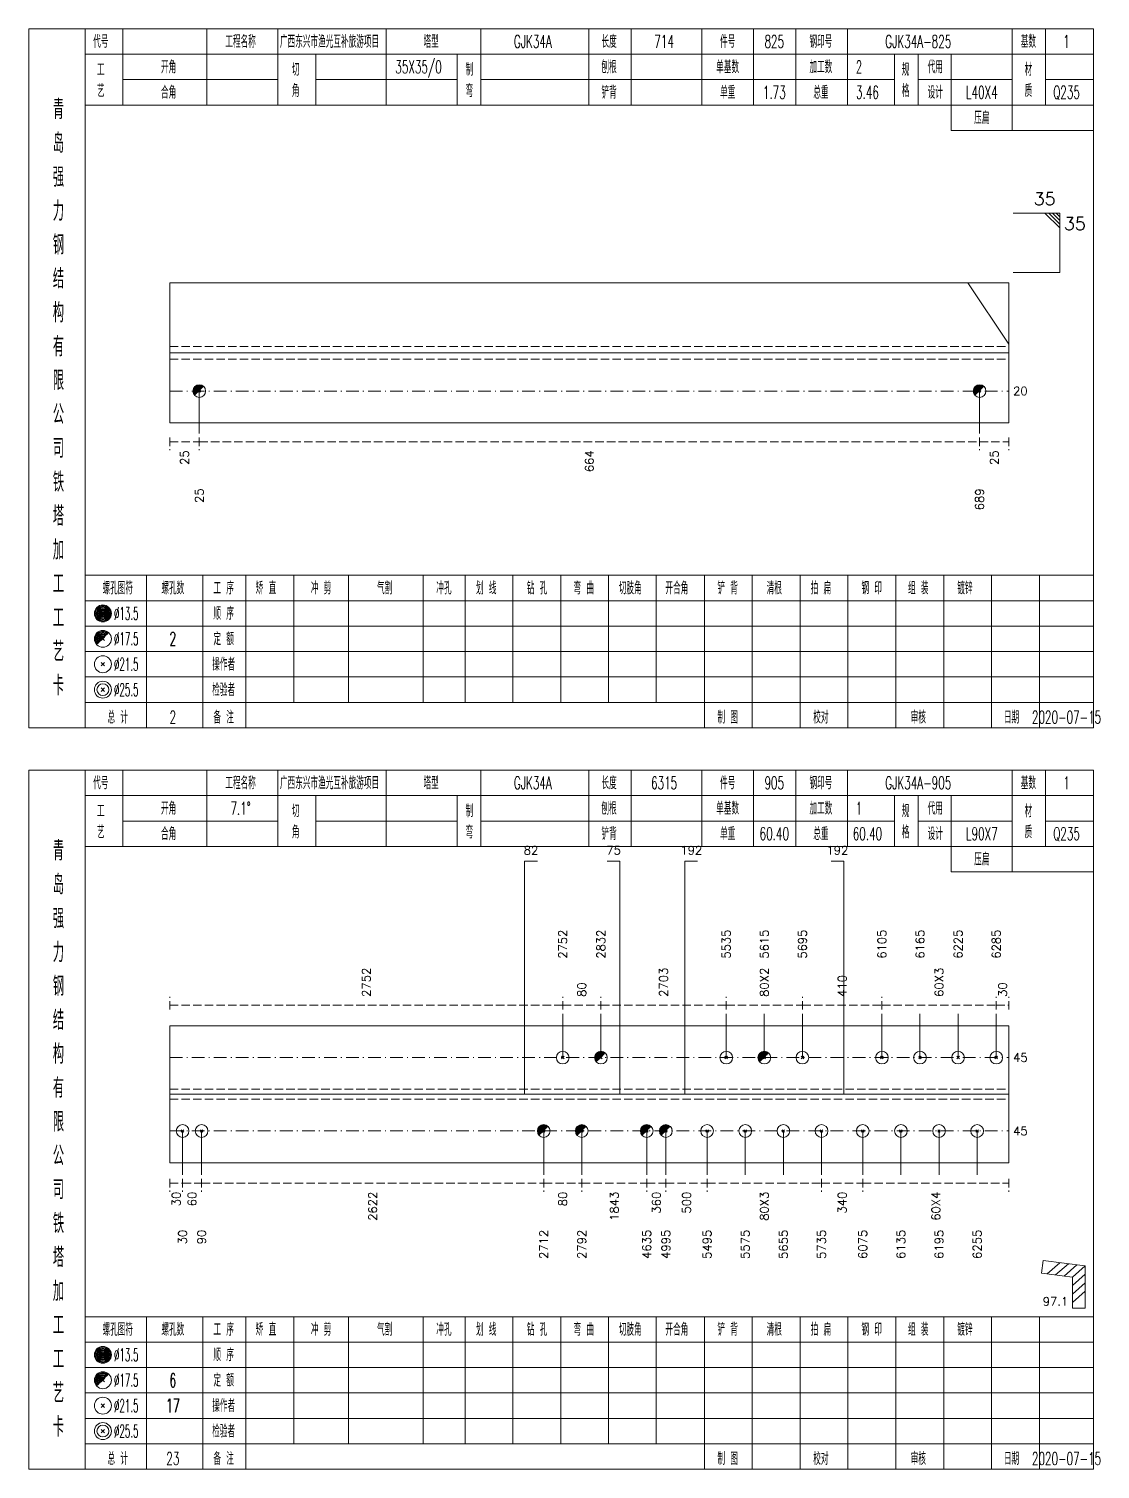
# Model space of a CAD drawing. Extents: x 0 to 2606, y -377 to 6479.
# Drawn here: x 1307 to 1559.9, y 2625 to 2965 of the extents above; entities that cross this region are included whole.
import ezdxf
from ezdxf.enums import TextEntityAlignment as Align

# ---------------------------------------------------------------- set-up
doc = ezdxf.new("R2010")
doc.units = 0
doc.header["$MEASUREMENT"] = 0
doc.linetypes.add('一点画线', pattern=[5.2, 3, -1, 0.2, -1])
doc.linetypes.add('虚线', pattern=[2.75, 2, -0.75])
doc.layers.get('0').update_dxf_attribs({"linetype": 'CONTINUOUS', "lineweight": 25})
for name, color, linetype, lineweight in [('1', 7, 'CONTINUOUS', 25), ('2', 7, 'CONTINUOUS', 25), ('4', 7, 'CONTINUOUS', 25)]:
    doc.layers.add(name, color=color, linetype=linetype, lineweight=lineweight)
doc.styles.get("Standard").update_dxf_attribs({"font": 'simplex.shx', "width": 0.7, "height": 3, "bigfont": 'gbhzfs.shx'})

msp = doc.modelspace()

# ---------------------------------------------------------------- linework, layer by layer
at = {"color": 7, "linetype": 'Continuous', "lineweight": 13}
for p, q in [((1550.4, 2921.5), (1539.4, 2921.5)), ((1546.9, 2921.5), (1550.4, 2918)), ((1547.78, 2921.5), (1550.4, 2918.88)), ((1548.65, 2921.5), (1550.4, 2919.75)), ((1549.53, 2921.5), (1550.4, 2920.62)), ((1550.4, 2907.5), (1550.4, 2921.5)), ((1550.4, 2907.5), (1539.4, 2907.5)), ((1538.4, 2890.56), (1528.69, 2905)), ((1347.24, 2879.5), (1347.24, 2869.5)), ((1531.46, 2879.5), (1531.46, 2869.5)), ((1433.06, 2722.17), (1433.06, 2732.5)), ((1442.06, 2722.17), (1442.06, 2732.5)), ((1471.65, 2722.17), (1471.65, 2732.5)), ((1480.65, 2722.17), (1480.65, 2732.5)), ((1489.65, 2722.17), (1489.65, 2732.5)), ((1508.4, 2722.17), (1508.4, 2732.5)), ((1517.4, 2722.17), (1517.4, 2732.5)), ((1526.4, 2722.17), (1526.4, 2732.5)), ((1535.4, 2722.17), (1535.4, 2732.5)), ((1432.76, 2721.87), (1433.36, 2722.47)), ((1433.36, 2721.87), (1432.76, 2722.47)), ((1471.35, 2721.87), (1471.95, 2722.47)), ((1471.95, 2721.87), (1471.35, 2722.47)), ((1489.35, 2721.87), (1489.95, 2722.47)), ((1489.95, 2721.87), (1489.35, 2722.47)), ((1508.1, 2721.87), (1508.7, 2722.47)), ((1508.7, 2721.87), (1508.1, 2722.47)), ((1517.1, 2721.87), (1517.7, 2722.47)), ((1517.7, 2721.87), (1517.1, 2722.47)), ((1526.1, 2721.87), (1526.7, 2722.47)), ((1526.7, 2721.87), (1526.1, 2722.47)), ((1535.1, 2721.87), (1535.7, 2722.47)), ((1535.7, 2721.87), (1535.1, 2722.47)), ((1343.3, 2704.83), (1343.3, 2694.5)), ((1347.8, 2704.83), (1347.8, 2694.5)), ((1428.56, 2704.83), (1428.56, 2694.5)), ((1437.56, 2704.83), (1437.56, 2694.5)), ((1452.9, 2704.83), (1452.9, 2694.5)), ((1457.4, 2704.83), (1457.4, 2694.5)), ((1467.15, 2704.83), (1467.15, 2694.5)), ((1476.15, 2704.83), (1476.15, 2694.5)), ((1485.15, 2704.83), (1485.15, 2694.5)), ((1494.15, 2704.83), (1494.15, 2694.5)), ((1503.9, 2704.83), (1503.9, 2694.5)), ((1512.9, 2704.83), (1512.9, 2694.5)), ((1521.9, 2704.83), (1521.9, 2694.5)), ((1530.9, 2704.83), (1530.9, 2694.5))]:
    msp.add_line(p, q, dxfattribs=at)
at = {"color": 7, "linetype": 'Continuous', "lineweight": 18}
for p, q in [((1340.3, 2905), (1340.3, 2872)), ((1340.3, 2905), (1538.4, 2905)), ((1538.4, 2905), (1538.4, 2872)), ((1340.3, 2888.5), (1538.4, 2888.5)), ((1340.3, 2729.67), (1340.3, 2697.33)), ((1340.3, 2729.67), (1538.4, 2729.67)), ((1538.4, 2729.67), (1538.4, 2697.33)), ((1340.3, 2713.5), (1538.4, 2713.5))]:
    msp.add_line(p, q, dxfattribs=at)
at = {"color": 1, "linetype": '虚线', "lineweight": 18}
for p, q in [((1340.3, 2890), (1538.4, 2890)), ((1340.3, 2887), (1538.4, 2887)), ((1340.3, 2714.67), (1538.4, 2714.67)), ((1340.3, 2712.33), (1538.4, 2712.33))]:
    msp.add_line(p, q, dxfattribs=at)
at = {"color": 3, "linetype": '一点画线', "lineweight": 13}
for p, q in [((1340.3, 2879.5), (1538.4, 2879.5)), ((1340.3, 2722.17), (1538.4, 2722.17)), ((1340.3, 2704.83), (1538.4, 2704.83))]:
    msp.add_line(p, q, dxfattribs=at)
at = {"color": 8, "linetype": '虚线', "lineweight": 9}
for p, q in [((1340.3, 2868.5), (1340.3, 2865.5)), ((1340.3, 2867.5), (1347.24, 2867.5)), ((1347.24, 2868.5), (1347.24, 2865.5)), ((1347.24, 2868.5), (1347.24, 2865.5)), ((1347.24, 2867.5), (1531.46, 2867.5)), ((1531.46, 2868.5), (1531.46, 2865.5)), ((1531.46, 2868.5), (1531.46, 2865.5)), ((1531.46, 2867.5), (1538.4, 2867.5)), ((1538.4, 2868.5), (1538.4, 2865.5)), ((1340.3, 2733.5), (1340.3, 2736.5)), ((1340.3, 2734.5), (1433.06, 2734.5)), ((1433.06, 2733.5), (1433.06, 2736.5)), ((1433.06, 2733.5), (1433.06, 2736.5)), ((1433.06, 2734.5), (1442.06, 2734.5)), ((1442.06, 2733.5), (1442.06, 2736.5)), ((1442.06, 2733.5), (1442.06, 2736.5)), ((1442.06, 2734.5), (1471.65, 2734.5)), ((1471.65, 2733.5), (1471.65, 2736.5)), ((1471.65, 2733.5), (1471.65, 2736.5)), ((1471.65, 2734.5), (1489.65, 2734.5)), ((1489.65, 2733.5), (1489.65, 2736.5)), ((1489.65, 2733.5), (1489.65, 2736.5)), ((1489.65, 2734.5), (1508.4, 2734.5)), ((1508.4, 2733.5), (1508.4, 2736.5)), ((1508.4, 2733.5), (1508.4, 2736.5)), ((1508.4, 2734.5), (1535.4, 2734.5)), ((1535.4, 2733.5), (1535.4, 2736.5)), ((1535.4, 2733.5), (1535.4, 2736.5)), ((1535.4, 2734.5), (1538.4, 2734.5)), ((1538.4, 2733.5), (1538.4, 2736.5)), ((1340.3, 2693.5), (1340.3, 2690.5)), ((1343.3, 2693.5), (1343.3, 2690.5)), ((1343.3, 2693.5), (1343.3, 2690.5)), ((1347.8, 2693.5), (1347.8, 2690.5)), ((1347.8, 2693.5), (1347.8, 2690.5)), ((1428.56, 2693.5), (1428.56, 2690.5)), ((1428.56, 2693.5), (1428.56, 2690.5)), ((1437.56, 2693.5), (1437.56, 2690.5)), ((1437.56, 2693.5), (1437.56, 2690.5)), ((1452.9, 2693.5), (1452.9, 2690.5)), ((1452.9, 2693.5), (1452.9, 2690.5)), ((1457.4, 2693.5), (1457.4, 2690.5)), ((1457.4, 2693.5), (1457.4, 2690.5)), ((1467.15, 2693.5), (1467.15, 2690.5)), ((1467.15, 2693.5), (1467.15, 2690.5)), ((1494.15, 2693.5), (1494.15, 2690.5)), ((1494.15, 2693.5), (1494.15, 2690.5)), ((1503.9, 2693.5), (1503.9, 2690.5)), ((1503.9, 2693.5), (1503.9, 2690.5)), ((1538.4, 2693.5), (1538.4, 2690.5)), ((1340.3, 2692.5), (1343.3, 2692.5)), ((1343.3, 2692.5), (1347.8, 2692.5)), ((1347.8, 2692.5), (1428.56, 2692.5)), ((1428.56, 2692.5), (1437.56, 2692.5)), ((1437.56, 2692.5), (1452.9, 2692.5)), ((1452.9, 2692.5), (1457.4, 2692.5)), ((1457.4, 2692.5), (1467.15, 2692.5)), ((1467.15, 2692.5), (1494.15, 2692.5)), ((1494.15, 2692.5), (1503.9, 2692.5)), ((1503.9, 2692.5), (1538.4, 2692.5))]:
    msp.add_line(p, q, dxfattribs=at)
at = {"color": 7, "linetype": 'Continuous', "lineweight": 0}
for p, q in [((1441.76, 2721.87), (1442.36, 2722.47)), ((1441.76, 2722.47), (1442.36, 2721.87)), ((1480.35, 2721.87), (1480.95, 2722.47)), ((1480.35, 2722.47), (1480.95, 2721.87))]:
    msp.add_line(p, q, dxfattribs=at)
at = {"color": 7, "linetype": 'Continuous', "lineweight": 13}
for centre in [(1433.06, 2722.17), (1442.06, 2722.17), (1471.65, 2722.17), (1480.65, 2722.17), (1489.65, 2722.17), (1508.4, 2722.17), (1517.4, 2722.17), (1526.4, 2722.17), (1535.4, 2722.17)]:
    msp.add_circle(centre, 1.5, dxfattribs=at)
for centre, radius in [((1442.06, 2722.17), 1.35), ((1480.65, 2722.17), 1.35), ((1442.06, 2722.17), 1.2), ((1442.06, 2722.17), 1.05), ((1442.06, 2722.17), 0.9), ((1442.06, 2722.17), 0.75), ((1442.06, 2722.17), 0.6), ((1442.06, 2722.17), 0.45), ((1442.06, 2722.17), 0.3), ((1442.06, 2722.17), 0.15), ((1480.65, 2722.17), 1.2), ((1480.65, 2722.17), 1.05), ((1480.65, 2722.17), 0.9), ((1480.65, 2722.17), 0.75), ((1480.65, 2722.17), 0.6), ((1480.65, 2722.17), 0.45), ((1480.65, 2722.17), 0.3), ((1480.65, 2722.17), 0.15)]:
    msp.add_arc(centre, radius, 45, 225, dxfattribs=at)
at = {"layer": '1', "color": 7, "linetype": 'Continuous', "lineweight": 0}
for p, q in [((1346.94, 2879.2), (1347.54, 2879.8)), ((1346.94, 2879.8), (1347.54, 2879.2)), ((1531.16, 2879.2), (1531.76, 2879.8)), ((1531.16, 2879.8), (1531.76, 2879.2)), ((1428.26, 2704.53), (1428.86, 2705.13)), ((1428.26, 2705.13), (1428.86, 2704.53)), ((1437.26, 2704.53), (1437.86, 2705.13)), ((1437.26, 2705.13), (1437.86, 2704.53)), ((1452.6, 2704.53), (1453.2, 2705.13)), ((1452.6, 2705.13), (1453.2, 2704.53)), ((1457.1, 2704.53), (1457.7, 2705.13)), ((1457.1, 2705.13), (1457.7, 2704.53))]:
    msp.add_line(p, q, dxfattribs=at)
at = {"layer": '1', "color": 7, "linetype": 'Continuous', "lineweight": 18}
for p, q in [((1340.3, 2872), (1538.4, 2872)), ((1340.3, 2697.33), (1538.4, 2697.33))]:
    msp.add_line(p, q, dxfattribs=at)
at = {"layer": '1', "color": 7, "linetype": 'Continuous', "lineweight": 13}
for p, q in [((1343, 2704.53), (1343.6, 2705.13)), ((1343.6, 2704.53), (1343, 2705.13)), ((1347.5, 2704.53), (1348.1, 2705.13)), ((1348.1, 2704.53), (1347.5, 2705.13)), ((1466.85, 2704.53), (1467.45, 2705.13)), ((1467.45, 2704.53), (1466.85, 2705.13)), ((1475.85, 2704.53), (1476.45, 2705.13)), ((1476.45, 2704.53), (1475.85, 2705.13)), ((1484.85, 2704.53), (1485.45, 2705.13)), ((1485.45, 2704.53), (1484.85, 2705.13)), ((1493.85, 2704.53), (1494.45, 2705.13)), ((1494.45, 2704.53), (1493.85, 2705.13)), ((1503.6, 2704.53), (1504.2, 2705.13)), ((1504.2, 2704.53), (1503.6, 2705.13)), ((1512.6, 2704.53), (1513.2, 2705.13)), ((1513.2, 2704.53), (1512.6, 2705.13)), ((1521.6, 2704.53), (1522.2, 2705.13)), ((1522.2, 2704.53), (1521.6, 2705.13)), ((1530.6, 2704.53), (1531.2, 2705.13)), ((1531.2, 2704.53), (1530.6, 2705.13))]:
    msp.add_line(p, q, dxfattribs=at)
for centre in [(1347.24, 2879.5), (1531.46, 2879.5), (1343.3, 2704.83), (1347.8, 2704.83), (1428.56, 2704.83), (1437.56, 2704.83), (1452.9, 2704.83), (1457.4, 2704.83), (1467.15, 2704.83), (1476.15, 2704.83), (1485.15, 2704.83), (1494.15, 2704.83), (1503.9, 2704.83), (1512.9, 2704.83), (1521.9, 2704.83), (1530.9, 2704.83)]:
    msp.add_circle(centre, 1.5, dxfattribs=at)
for centre, radius in [((1347.24, 2879.5), 1.35), ((1347.24, 2879.5), 1.2), ((1347.24, 2879.5), 1.05), ((1347.24, 2879.5), 0.9), ((1347.24, 2879.5), 0.75), ((1347.24, 2879.5), 0.6), ((1347.24, 2879.5), 0.45), ((1531.46, 2879.5), 1.35), ((1531.46, 2879.5), 1.2), ((1531.46, 2879.5), 1.05), ((1531.46, 2879.5), 0.9), ((1531.46, 2879.5), 0.75), ((1531.46, 2879.5), 0.6), ((1531.46, 2879.5), 0.45), ((1347.24, 2879.5), 0.3), ((1347.24, 2879.5), 0.15), ((1531.46, 2879.5), 0.3), ((1531.46, 2879.5), 0.15), ((1428.56, 2704.83), 1.35), ((1428.56, 2704.83), 1.2), ((1428.56, 2704.83), 1.05), ((1428.56, 2704.83), 0.9), ((1428.56, 2704.83), 0.75), ((1428.56, 2704.83), 0.6), ((1428.56, 2704.83), 0.45), ((1428.56, 2704.83), 0.3), ((1428.56, 2704.83), 0.15), ((1437.56, 2704.83), 1.35), ((1437.56, 2704.83), 1.2), ((1437.56, 2704.83), 1.05), ((1437.56, 2704.83), 0.9), ((1437.56, 2704.83), 0.75), ((1437.56, 2704.83), 0.6), ((1437.56, 2704.83), 0.45), ((1437.56, 2704.83), 0.3), ((1437.56, 2704.83), 0.15), ((1452.9, 2704.83), 1.35), ((1452.9, 2704.83), 1.2), ((1452.9, 2704.83), 1.05), ((1452.9, 2704.83), 0.9), ((1452.9, 2704.83), 0.75), ((1452.9, 2704.83), 0.6), ((1452.9, 2704.83), 0.45), ((1452.9, 2704.83), 0.3), ((1452.9, 2704.83), 0.15), ((1457.4, 2704.83), 1.35), ((1457.4, 2704.83), 1.2), ((1457.4, 2704.83), 1.05), ((1457.4, 2704.83), 0.9), ((1457.4, 2704.83), 0.75), ((1457.4, 2704.83), 0.6), ((1457.4, 2704.83), 0.45), ((1457.4, 2704.83), 0.3), ((1457.4, 2704.83), 0.15)]:
    msp.add_arc(centre, radius, 45, 225, dxfattribs=at)
at = {"layer": '2', "color": 7, "linetype": 'Continuous', "lineweight": 13}
for p, q in [((1424.06, 2713.5), (1424.06, 2768.5)), ((1424.06, 2768.5), (1427.06, 2768.5)), ((1446.56, 2768.5), (1443.56, 2768.5)), ((1446.56, 2713.5), (1446.56, 2768.5)), ((1461.9, 2713.5), (1461.9, 2768.5)), ((1461.9, 2768.5), (1464.9, 2768.5)), ((1499.4, 2768.5), (1496.4, 2768.5)), ((1499.4, 2713.5), (1499.4, 2768.5)), ((1546.48, 2674.24), (1546.11, 2671.26)), ((1556.4, 2673), (1546.48, 2674.24)), ((1547.45, 2671.09), (1550.45, 2673.74)), ((1549.43, 2670.84), (1552.43, 2673.49)), ((1551.42, 2670.6), (1554.42, 2673.25)), ((1553.4, 2670.35), (1556.4, 2673)), ((1556.4, 2663), (1556.4, 2673)), ((1546.11, 2671.26), (1553.4, 2670.35)), ((1553.4, 2668.35), (1556.4, 2671)), ((1553.4, 2670.35), (1553.4, 2663)), ((1553.4, 2666.35), (1556.4, 2669)), ((1553.4, 2664.35), (1556.4, 2667)), ((1553.4, 2663), (1556.4, 2663))]:
    msp.add_line(p, q, dxfattribs=at)
at = {"layer": '4', "color": 1, "linetype": 'Continuous', "lineweight": 18}
for p, q in [((1320.3, 2800), (1320.3, 2965)), ((1329.2, 2947), (1329.2, 2965)), ((1349, 2947), (1349, 2965)), ((1365.8, 2947), (1365.8, 2965)), ((1391.4, 2947), (1391.4, 2965)), ((1413.7, 2947), (1413.7, 2965)), ((1439.2, 2947), (1439.2, 2965)), ((1449.2, 2947), (1449.2, 2965)), ((1465.9, 2947), (1465.9, 2965)), ((1478.1, 2947), (1478.1, 2965)), ((1488.1, 2947), (1488.1, 2965)), ((1500.3, 2947), (1500.3, 2965)), ((1539.2, 2941), (1539.2, 2965)), ((1547, 2947), (1547, 2965)), ((1320.3, 2959), (1558.4, 2959)), ((1374.8, 2947), (1374.8, 2959)), ((1408.1, 2947), (1408.1, 2959)), ((1511.4, 2947), (1511.4, 2959)), ((1517, 2947), (1517, 2959)), ((1524.8, 2941), (1524.8, 2959)), ((1329.2, 2953), (1365.8, 2953)), ((1374.8, 2953), (1408.1, 2953)), ((1413.7, 2953), (1511.4, 2953)), ((1517, 2953), (1539.2, 2953)), ((1547, 2953), (1558.4, 2953)), ((1320.3, 2947), (1558.4, 2947)), ((1524.8, 2941), (1558.4, 2941)), ((1320.3, 2836), (1558.4, 2836)), ((1334.8, 2800), (1334.8, 2836)), ((1348.1, 2800), (1348.1, 2836)), ((1358.2, 2800), (1358.2, 2836)), ((1369.6, 2806), (1369.6, 2836)), ((1382.5, 2806), (1382.5, 2836)), ((1400.1, 2806), (1400.1, 2836)), ((1410, 2806), (1410, 2836)), ((1421.3, 2806), (1421.3, 2836)), ((1432.6, 2806), (1432.6, 2836)), ((1443.9, 2806), (1443.9, 2836)), ((1455.1, 2806), (1455.1, 2836)), ((1466.5, 2806), (1466.5, 2836)), ((1477.8, 2806), (1477.8, 2836)), ((1489.1, 2806), (1489.1, 2836)), ((1500.4, 2806), (1500.4, 2836)), ((1511.7, 2806), (1511.7, 2836)), ((1523, 2806), (1523, 2836)), ((1534.3, 2806), (1534.3, 2836)), ((1545.6, 2806), (1545.6, 2836)), ((1320.3, 2830), (1558.4, 2830)), ((1320.3, 2824), (1558.4, 2824)), ((1320.3, 2818), (1558.4, 2818)), ((1320.3, 2812), (1558.4, 2812)), ((1320.3, 2806), (1558.4, 2806)), ((1466.5, 2800), (1466.5, 2806)), ((1477.8, 2800), (1477.8, 2806)), ((1489.1, 2800), (1489.1, 2806)), ((1500.4, 2800), (1500.4, 2806)), ((1511.7, 2800), (1511.7, 2806)), ((1523, 2800), (1523, 2806)), ((1534.3, 2800), (1534.3, 2806)), ((1545.6, 2800), (1545.6, 2806)), ((1320.3, 2625), (1320.3, 2790)), ((1329.2, 2772), (1329.2, 2790)), ((1349, 2772), (1349, 2790)), ((1365.8, 2772), (1365.8, 2790)), ((1391.4, 2772), (1391.4, 2790)), ((1413.7, 2772), (1413.7, 2790)), ((1439.2, 2772), (1439.2, 2790)), ((1449.2, 2772), (1449.2, 2790)), ((1465.9, 2772), (1465.9, 2790)), ((1478.1, 2772), (1478.1, 2790)), ((1488.1, 2772), (1488.1, 2790)), ((1500.3, 2772), (1500.3, 2790)), ((1539.2, 2766), (1539.2, 2790)), ((1547, 2772), (1547, 2790)), ((1320.3, 2784), (1558.4, 2784)), ((1374.8, 2772), (1374.8, 2784)), ((1408.1, 2772), (1408.1, 2784)), ((1511.4, 2772), (1511.4, 2784)), ((1517, 2772), (1517, 2784)), ((1524.8, 2766), (1524.8, 2784)), ((1329.2, 2778), (1365.8, 2778)), ((1374.8, 2778), (1408.1, 2778)), ((1413.7, 2778), (1511.4, 2778)), ((1517, 2778), (1539.2, 2778)), ((1547, 2778), (1558.4, 2778)), ((1320.3, 2772), (1558.4, 2772)), ((1524.8, 2766), (1558.4, 2766)), ((1320.3, 2661), (1558.4, 2661)), ((1334.8, 2625), (1334.8, 2661)), ((1348.1, 2625), (1348.1, 2661)), ((1358.2, 2625), (1358.2, 2661)), ((1369.6, 2631), (1369.6, 2661)), ((1382.5, 2631), (1382.5, 2661)), ((1400.1, 2631), (1400.1, 2661)), ((1410, 2631), (1410, 2661)), ((1421.3, 2631), (1421.3, 2661)), ((1432.6, 2631), (1432.6, 2661)), ((1443.9, 2631), (1443.9, 2661)), ((1455.1, 2631), (1455.1, 2661)), ((1466.5, 2631), (1466.5, 2661)), ((1477.8, 2631), (1477.8, 2661)), ((1489.1, 2631), (1489.1, 2661)), ((1500.4, 2631), (1500.4, 2661)), ((1511.7, 2631), (1511.7, 2661)), ((1523, 2631), (1523, 2661)), ((1534.3, 2631), (1534.3, 2661)), ((1545.6, 2631), (1545.6, 2661)), ((1320.3, 2655), (1558.4, 2655)), ((1320.3, 2649), (1558.4, 2649)), ((1320.3, 2643), (1558.4, 2643)), ((1320.3, 2637), (1558.4, 2637)), ((1320.3, 2631), (1558.4, 2631)), ((1466.5, 2625), (1466.5, 2631)), ((1477.8, 2625), (1477.8, 2631)), ((1489.1, 2625), (1489.1, 2631)), ((1500.4, 2625), (1500.4, 2631)), ((1511.7, 2625), (1511.7, 2631)), ((1523, 2625), (1523, 2631)), ((1534.3, 2625), (1534.3, 2631)), ((1545.6, 2625), (1545.6, 2631))]:
    msp.add_line(p, q, dxfattribs=at)
at = {"layer": '4', "color": 7, "linetype": 'Continuous', "lineweight": 13}
for p, q in [((1324.3, 2826.8), (1324.7, 2827.2)), ((1324.7, 2826.8), (1324.3, 2827.2)), ((1324.1, 2814.6), (1324.9, 2815.4)), ((1324.9, 2814.6), (1324.1, 2815.4)), ((1324.1, 2808.6), (1324.9, 2809.4)), ((1324.9, 2808.6), (1324.1, 2809.4)), ((1324.3, 2651.8), (1324.7, 2652.2)), ((1324.7, 2651.8), (1324.3, 2652.2)), ((1324.1, 2639.6), (1324.9, 2640.4)), ((1324.9, 2639.6), (1324.1, 2640.4)), ((1324.1, 2633.6), (1324.9, 2634.4)), ((1324.9, 2633.6), (1324.1, 2634.4))]:
    msp.add_line(p, q, dxfattribs=at)
at = {"layer": '4', "color": 7, "linetype": 'Continuous', "lineweight": 0}
for p, q in [((1324.1, 2820.6), (1324.9, 2821.4)), ((1324.1, 2821.4), (1324.9, 2820.6)), ((1324.1, 2645.6), (1324.9, 2646.4)), ((1324.1, 2646.4), (1324.9, 2645.6))]:
    msp.add_line(p, q, dxfattribs=at)
at = {"layer": '4', "color": 1, "linetype": 'Continuous', "lineweight": 18}
for points in [[(1307, 2965), (1307, 2800), (1558.4, 2800), (1558.4, 2965)], [(1307, 2790), (1307, 2625), (1558.4, 2625), (1558.4, 2790)]]:
    msp.add_lwpolyline(points, close=True, dxfattribs=at)
at = {"layer": '4', "color": 7, "linetype": 'Continuous', "lineweight": 13}
for centre, radius in [((1324.5, 2827), 2), ((1324.5, 2827), 1.8), ((1324.5, 2827), 1.6), ((1324.5, 2827), 1.4), ((1324.5, 2827), 1.2), ((1324.5, 2827), 1), ((1324.5, 2827), 0.8), ((1324.5, 2827), 0.6), ((1324.5, 2827), 0.4), ((1324.5, 2827), 0.2), ((1324.5, 2821), 2), ((1324.5, 2815), 2), ((1324.5, 2809), 2), ((1324.5, 2809), 1.4), ((1324.5, 2652), 2), ((1324.5, 2652), 1.8), ((1324.5, 2652), 1.6), ((1324.5, 2652), 1.4), ((1324.5, 2652), 1.2), ((1324.5, 2652), 1), ((1324.5, 2652), 0.8), ((1324.5, 2652), 0.6), ((1324.5, 2652), 0.4), ((1324.5, 2652), 0.2), ((1324.5, 2646), 2), ((1324.5, 2640), 2), ((1324.5, 2634), 2), ((1324.5, 2634), 1.4)]:
    msp.add_circle(centre, radius, dxfattribs=at)
for centre, radius in [((1324.5, 2821), 1.8), ((1324.5, 2821), 1.6), ((1324.5, 2821), 1.4), ((1324.5, 2821), 1.2), ((1324.5, 2821), 1), ((1324.5, 2821), 0.8), ((1324.5, 2821), 0.6), ((1324.5, 2821), 0.4), ((1324.5, 2821), 0.2), ((1324.5, 2646), 1.8), ((1324.5, 2646), 1.6), ((1324.5, 2646), 1.4), ((1324.5, 2646), 1.2), ((1324.5, 2646), 1), ((1324.5, 2646), 0.8), ((1324.5, 2646), 0.6), ((1324.5, 2646), 0.4), ((1324.5, 2646), 0.2)]:
    msp.add_arc(centre, radius, 45, 225, dxfattribs=at)

# ---------------------------------------------------------------- texts
at = {"color": 7, "linetype": 'Continuous', "lineweight": 13}
msp.add_text('35', height=3, dxfattribs=at).set_placement((1549.4, 2922.5), align=Align.BOTTOM_RIGHT)
msp.add_text('35', height=3, dxfattribs=at).set_placement((1551.4, 2920.5), align=Align.TOP_LEFT)
for s, p in [('20', (1539.4, 2879.5)), ('45', (1539.4, 2722.17)), ('45', (1539.4, 2704.83))]:
    msp.add_text(s, height=2, dxfattribs=at).set_placement(p, align=Align.MIDDLE_LEFT)
at = {"color": 8, "linetype": 'Continuous', "lineweight": 9}
for s, p in [('25', (1343.77, 2865.5)), ('664', (1439.35, 2865.5)), ('25', (1534.93, 2865.5)), ('30', (1341.8, 2690.5)), ('60', (1345.55, 2690.5)), ('2622', (1388.18, 2690.5)), ('80', (1433.06, 2690.5)), ('1843', (1445.23, 2690.5)), ('360', (1455.15, 2690.5)), ('500', (1462.28, 2690.5)), ('80X3', (1480.65, 2690.5)), ('340', (1499.03, 2690.5)), ('60X4', (1521.15, 2690.5))]:
    msp.add_text(s, height=2, rotation=90, dxfattribs=at).set_placement(p, align=Align.MIDDLE_RIGHT)
at = {"color": 7, "linetype": 'Continuous', "lineweight": 13}
for s, p in [('2752', (1433.06, 2745.5)), ('2832', (1442.06, 2745.5)), ('5535', (1471.65, 2745.5)), ('5615', (1480.65, 2745.5)), ('5695', (1489.65, 2745.5)), ('6105', (1508.4, 2745.5)), ('6165', (1517.4, 2745.5)), ('6225', (1526.4, 2745.5)), ('6285', (1535.4, 2745.5))]:
    msp.add_text(s, height=2, rotation=90, dxfattribs=at).set_placement(p, align=Align.MIDDLE_LEFT)
at = {"color": 8, "linetype": 'Continuous', "lineweight": 9}
for s, p in [('2752', (1386.68, 2736.5)), ('2703', (1456.85, 2736.5)), ('80X2', (1480.65, 2736.5)), ('410', (1499.03, 2736.5)), ('60X3', (1521.9, 2736.5)), ('80', (1437.56, 2736.5)), ('30', (1536.9, 2736.5))]:
    msp.add_text(s, height=2, rotation=90, dxfattribs=at).set_placement(p, align=Align.MIDDLE_LEFT)
at = {"layer": '1', "color": 7, "linetype": 'Continuous', "lineweight": 13}
for s, p in [('25', (1347.24, 2856.5)), ('689', (1531.46, 2856.5)), ('30', (1343.3, 2681.5)), ('90', (1347.8, 2681.5)), ('2712', (1428.56, 2681.5)), ('2792', (1437.56, 2681.5)), ('4635', (1452.9, 2681.5)), ('4995', (1457.4, 2681.5)), ('5495', (1467.15, 2681.5)), ('5575', (1476.15, 2681.5)), ('5655', (1485.15, 2681.5)), ('5735', (1494.15, 2681.5)), ('6075', (1503.9, 2681.5)), ('6135', (1512.9, 2681.5)), ('6195', (1521.9, 2681.5)), ('6255', (1530.9, 2681.5))]:
    msp.add_text(s, height=2, rotation=90, dxfattribs=at).set_placement(p, align=Align.MIDDLE_RIGHT)
at = {"layer": '2', "color": 7, "linetype": 'Continuous', "lineweight": 13}
for s, p in [('82', (1425.56, 2769.5)), ('75', (1445.06, 2769.5)), ('192', (1463.4, 2769.5)), ('192', (1497.9, 2769.5))]:
    msp.add_text(s, height=2, dxfattribs=at).set_placement(p, align=Align.BOTTOM_CENTER)
msp.add_text('97.1', height=2, dxfattribs=at).set_placement((1552.4, 2663), align=Align.BOTTOM_RIGHT)
at = {"layer": '4', "color": 1, "linetype": 'Continuous', "lineweight": 13}
for s, height, width, p in [('代号', 3, 0.6, (1324, 2962)), ('工程名称', 3, 0.6, (1357, 2962)), ('广西东兴市渔光互补旅游项目', 3, 0.6, (1378, 2962)), ('塔型', 3, 0.6, (1402, 2962)), ('GJK34A', 3, 0.6, (1426, 2962)), ('长度', 3, 0.6, (1444, 2962)), ('714', 3, 0.6, (1457, 2962)), ('件号', 3, 0.6, (1472, 2962)), ('825', 3, 0.6, (1483, 2962)), ('钢印号', 3, 0.6, (1494, 2962)), ('GJK34A-825', 3, 0.6, (1517, 2962)), ('基数', 3, 0.6, (1543, 2962)), ('1', 3, 0.6, (1552, 2962)), ('35X35/0', 3, 0.6, (1399, 2956)), ('工', 3, 0.6, (1324, 2955.4)), ('开角', 3, 0.6, (1340, 2956)), ('切', 3, 0.6, (1370, 2955.4)), ('制', 3, 0.6, (1411, 2955.4)), ('刨根', 3, 0.6, (1444, 2956)), ('单基数', 3, 0.6, (1472, 2956)), ('加工数', 3, 0.6, (1494, 2956)), ('2', 3, 0.6, (1503, 2956)), ('规', 3, 0.6, (1514, 2955.4)), ('代用', 3, 0.6, (1521, 2956)), ('材', 3, 0.6, (1543, 2955.4)), ('艺', 3, 0.6, (1324, 2950.4)), ('合角', 3, 0.6, (1340, 2950)), ('角', 3, 0.6, (1370, 2950.4)), ('弯', 3, 0.6, (1411, 2950.4)), ('铲背', 3, 0.6, (1444, 2950)), ('单重', 3, 0.6, (1472, 2950)), ('1.73', 3, 0.6, (1483, 2950)), ('总重', 3, 0.6, (1494, 2950)), ('3.46', 3, 0.6, (1505, 2950)), ('格', 3, 0.6, (1514, 2950.4)), ('设计', 3, 0.6, (1521, 2950)), ('L40X4', 3, 0.6, (1532, 2950)), ('质', 3, 0.6, (1543, 2950.4)), ('Q235', 3, 0.6, (1552, 2950)), ('青', 4.6, 0.8, (1314, 2946)), ('压扁', 3, 0.6, (1532, 2944)), ('岛', 4.6, 0.8, (1314, 2938)), ('强', 4.6, 0.8, (1314, 2930)), ('力', 4.6, 0.8, (1314, 2922)), ('钢', 4.6, 0.8, (1314, 2914)), ('结', 4.6, 0.8, (1314, 2906)), ('构', 4.6, 0.8, (1314, 2898)), ('有', 4.6, 0.8, (1314, 2890)), ('限', 4.6, 0.8, (1314, 2882)), ('公', 4.6, 0.8, (1314, 2874)), ('司', 4.6, 0.8, (1314, 2866)), ('铁', 4.6, 0.8, (1314, 2858)), ('塔', 4.6, 0.8, (1314, 2850)), ('加', 4.6, 0.8, (1314, 2842)), ('工', 4.6, 0.8, (1314, 2834)), ('螺孔图符', 3, 0.6, (1328, 2833)), ('螺孔数', 3, 0.6, (1341, 2833)), ('工 序', 3, 0.6, (1353, 2833)), ('矫 直', 3, 0.6, (1363, 2833)), ('冲 剪', 3, 0.6, (1376, 2833)), ('气割', 3, 0.6, (1391, 2833)), ('冲孔', 3, 0.6, (1405, 2833)), ('划 线', 3, 0.6, (1415, 2833)), ('钻 孔', 3, 0.6, (1427, 2833)), ('弯 曲', 3, 0.6, (1438, 2833)), ('切肢角', 3, 0.6, (1449, 2833)), ('开合角', 3, 0.6, (1460, 2833)), ('铲 背', 3, 0.6, (1472, 2833)), ('清根', 3, 0.6, (1483, 2833)), ('拍 扁', 3, 0.6, (1494, 2833)), ('钢 印', 3, 0.6, (1506, 2833)), ('组 装', 3, 0.6, (1517, 2833)), ('镀锌', 3, 0.6, (1528, 2833)), ('顺 序', 3, 0.6, (1353, 2827)), ('工', 4.6, 0.8, (1314, 2826)), ('%%C13.5', 3, 0.5, (1330, 2827)), ('%%C17.5', 3, 0.5, (1330, 2821)), ('2', 3.2, 0.6, (1341, 2821)), ('定 额', 3, 0.6, (1353, 2821)), ('艺', 4.6, 0.8, (1314, 2818)), ('%%C21.5', 3, 0.5, (1330, 2815)), ('操作者', 3, 0.6, (1353, 2815)), ('卡', 4.6, 0.8, (1314, 2810)), ('%%C25.5', 3, 0.5, (1330, 2809)), ('检验者', 3, 0.6, (1353, 2809)), ('总 计', 3, 0.6, (1328, 2802.5)), ('2', 3, 0.6, (1341, 2802.5)), ('备 注', 3, 0.6, (1353, 2802.5)), ('制 图', 3, 0.6, (1472, 2802.5)), ('校对', 3, 0.6, (1494, 2802.5)), ('审核', 3, 0.6, (1517, 2802.5)), ('日期', 3, 0.6, (1539, 2802.5)), ('2020-07-15', 3, 0.6, (1552, 2802.5)), ('代号', 3, 0.6, (1324, 2787)), ('工程名称', 3, 0.6, (1357, 2787)), ('广西东兴市渔光互补旅游项目', 3, 0.6, (1378, 2787)), ('塔型', 3, 0.6, (1402, 2787)), ('GJK34A', 3, 0.6, (1426, 2787)), ('长度', 3, 0.6, (1444, 2787)), ('6315', 3, 0.6, (1457, 2787)), ('件号', 3, 0.6, (1472, 2787)), ('905', 3, 0.6, (1483, 2787)), ('钢印号', 3, 0.6, (1494, 2787)), ('GJK34A-905', 3, 0.6, (1517, 2787)), ('基数', 3, 0.6, (1543, 2787)), ('1', 3, 0.6, (1552, 2787)), ('工', 3, 0.6, (1324, 2780.4)), ('开角', 3, 0.6, (1340, 2781)), ('7.1%%d', 3, 0.6, (1357, 2781)), ('切', 3, 0.6, (1370, 2780.4)), ('制', 3, 0.6, (1411, 2780.4)), ('刨根', 3, 0.6, (1444, 2781)), ('单基数', 3, 0.6, (1472, 2781)), ('加工数', 3, 0.6, (1494, 2781)), ('1', 3, 0.6, (1503, 2781)), ('规', 3, 0.6, (1514, 2780.4)), ('代用', 3, 0.6, (1521, 2781)), ('材', 3, 0.6, (1543, 2780.4)), ('艺', 3, 0.6, (1324, 2775.4)), ('合角', 3, 0.6, (1340, 2775)), ('角', 3, 0.6, (1370, 2775.4)), ('弯', 3, 0.6, (1411, 2775.4)), ('铲背', 3, 0.6, (1444, 2775)), ('单重', 3, 0.6, (1472, 2775)), ('60.40', 3, 0.6, (1483, 2775)), ('总重', 3, 0.6, (1494, 2775)), ('60.40', 3, 0.6, (1505, 2775)), ('格', 3, 0.6, (1514, 2775.4)), ('设计', 3, 0.6, (1521, 2775)), ('L90X7', 3, 0.6, (1532, 2775)), ('质', 3, 0.6, (1543, 2775.4)), ('Q235', 3, 0.6, (1552, 2775)), ('青', 4.6, 0.8, (1314, 2771)), ('压扁', 3, 0.6, (1532, 2769)), ('岛', 4.6, 0.8, (1314, 2763)), ('强', 4.6, 0.8, (1314, 2755)), ('力', 4.6, 0.8, (1314, 2747)), ('钢', 4.6, 0.8, (1314, 2739)), ('结', 4.6, 0.8, (1314, 2731)), ('构', 4.6, 0.8, (1314, 2723)), ('有', 4.6, 0.8, (1314, 2715)), ('限', 4.6, 0.8, (1314, 2707)), ('公', 4.6, 0.8, (1314, 2699)), ('司', 4.6, 0.8, (1314, 2691)), ('铁', 4.6, 0.8, (1314, 2683)), ('塔', 4.6, 0.8, (1314, 2675)), ('加', 4.6, 0.8, (1314, 2667)), ('工', 4.6, 0.8, (1314, 2659)), ('螺孔图符', 3, 0.6, (1328, 2658)), ('螺孔数', 3, 0.6, (1341, 2658)), ('工 序', 3, 0.6, (1353, 2658)), ('矫 直', 3, 0.6, (1363, 2658)), ('冲 剪', 3, 0.6, (1376, 2658)), ('气割', 3, 0.6, (1391, 2658)), ('冲孔', 3, 0.6, (1405, 2658)), ('划 线', 3, 0.6, (1415, 2658)), ('钻 孔', 3, 0.6, (1427, 2658)), ('弯 曲', 3, 0.6, (1438, 2658)), ('切肢角', 3, 0.6, (1449, 2658)), ('开合角', 3, 0.6, (1460, 2658)), ('铲 背', 3, 0.6, (1472, 2658)), ('清根', 3, 0.6, (1483, 2658)), ('拍 扁', 3, 0.6, (1494, 2658)), ('钢 印', 3, 0.6, (1506, 2658)), ('组 装', 3, 0.6, (1517, 2658)), ('镀锌', 3, 0.6, (1528, 2658)), ('工', 4.6, 0.8, (1314, 2651)), ('%%C13.5', 3, 0.5, (1330, 2652)), ('顺 序', 3, 0.6, (1353, 2652)), ('艺', 4.6, 0.8, (1314, 2643)), ('%%C17.5', 3, 0.5, (1330, 2646)), ('6', 3.2, 0.6, (1341, 2646)), ('定 额', 3, 0.6, (1353, 2646)), ('操作者', 3, 0.6, (1353, 2640)), ('%%C21.5', 3, 0.5, (1330, 2640)), ('17', 3.2, 0.6, (1341, 2640)), ('卡', 4.6, 0.8, (1314, 2635)), ('%%C25.5', 3, 0.5, (1330, 2634)), ('检验者', 3, 0.6, (1353, 2634)), ('总 计', 3, 0.6, (1328, 2627.5)), ('23', 3, 0.6, (1341, 2627.5)), ('备 注', 3, 0.6, (1353, 2627.5)), ('制 图', 3, 0.6, (1472, 2627.5)), ('校对', 3, 0.6, (1494, 2627.5)), ('审核', 3, 0.6, (1517, 2627.5)), ('日期', 3, 0.6, (1539, 2627.5)), ('2020-07-15', 3, 0.6, (1552, 2627.5))]:
    msp.add_text(s, height=height, dxfattribs=dict(at, width=width)).set_placement(p, align=Align.MIDDLE_CENTER)

doc.saveas('drawing.dxf')
